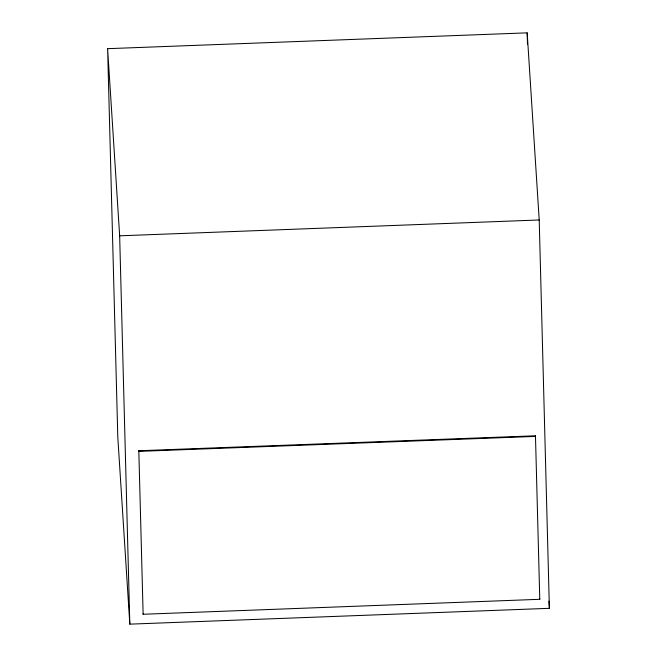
<?xml version="1.0" encoding="UTF-8"?>
<svg xmlns="http://www.w3.org/2000/svg" width="657" height="657" viewBox="0 0 657 657"><rect width="100%" height="100%" fill="white"/><g stroke="black" fill="none" stroke-linecap="round" stroke-linejoin="round"><path stroke-width="0.99" d="M107.617 48.675L527.177 32.85L539.208 219.98L549.383 608.325L129.823 624.15L117.792 437.02L107.617 48.675L119.656 235.814L129.823 624.15M119.656 235.814L539.208 219.98M138.816 450.751L535.471 435.788L535.512 436.412L138.857 451.375L138.816 450.751L143.127 614.262L539.775 599.299L535.471 435.788M548.923 601.163L549.383 608.325M539.742 598.675L539.775 599.299M143.086 613.638L143.127 614.262M527.177 32.85L527.472 44.118"/></g></svg>
